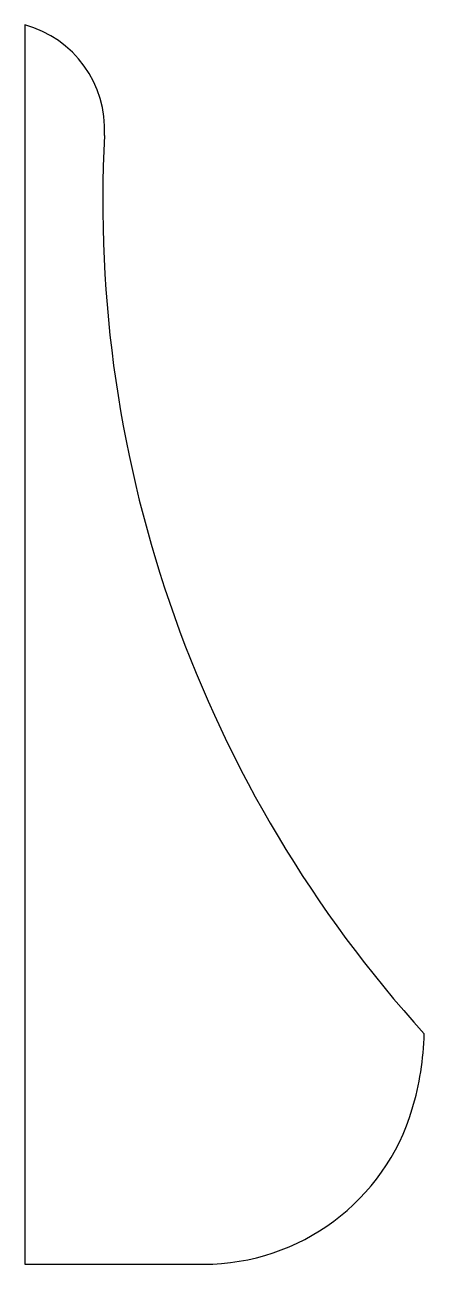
# Model space of a CAD drawing. Header units: millimetres. Extents: x -2993.825 to -2993.79, y 2924.184 to 2924.295.
import ezdxf

# ---------------------------------------------------------------- set-up
doc = ezdxf.new("R2010")
doc.units = ezdxf.units.MM
doc.header["$LTSCALE"] = 10
doc.layers.add('banheiro_acessórios', color=2, linetype='Continuous')

msp = doc.modelspace()

# ---------------------------------------------------------------- linework, layer by layer
at = {"layer": 'banheiro_acessórios'}
for p, q in [((-2993.825286035068, 2924.294892218077), (-2993.825286035068, 2924.183892320077)), ((-2993.825286035068, 2924.183892320077), (-2993.809274643067, 2924.183892320077))]:
    msp.add_line(p, q, dxfattribs=at)
for centre, radius, start, end in [((-2993.827884797067, 2924.285503067077), 0.009742161999999999, 356.956166000013, 74.52878999998154), ((-2993.707325459067, 2924.279092330077), 0.110987501, 176.956166000013, 222.2032439999844), ((-2993.815139614067, 2924.205127963077), 0.02560519, 343.3740240000089, 358.6732190000213), ((-2993.809274643067, 2924.203376644077), 0.019484324, 270, 343.3740240000089)]:
    msp.add_arc(centre, radius, start, end, dxfattribs=at)

doc.saveas('drawing.dxf')
